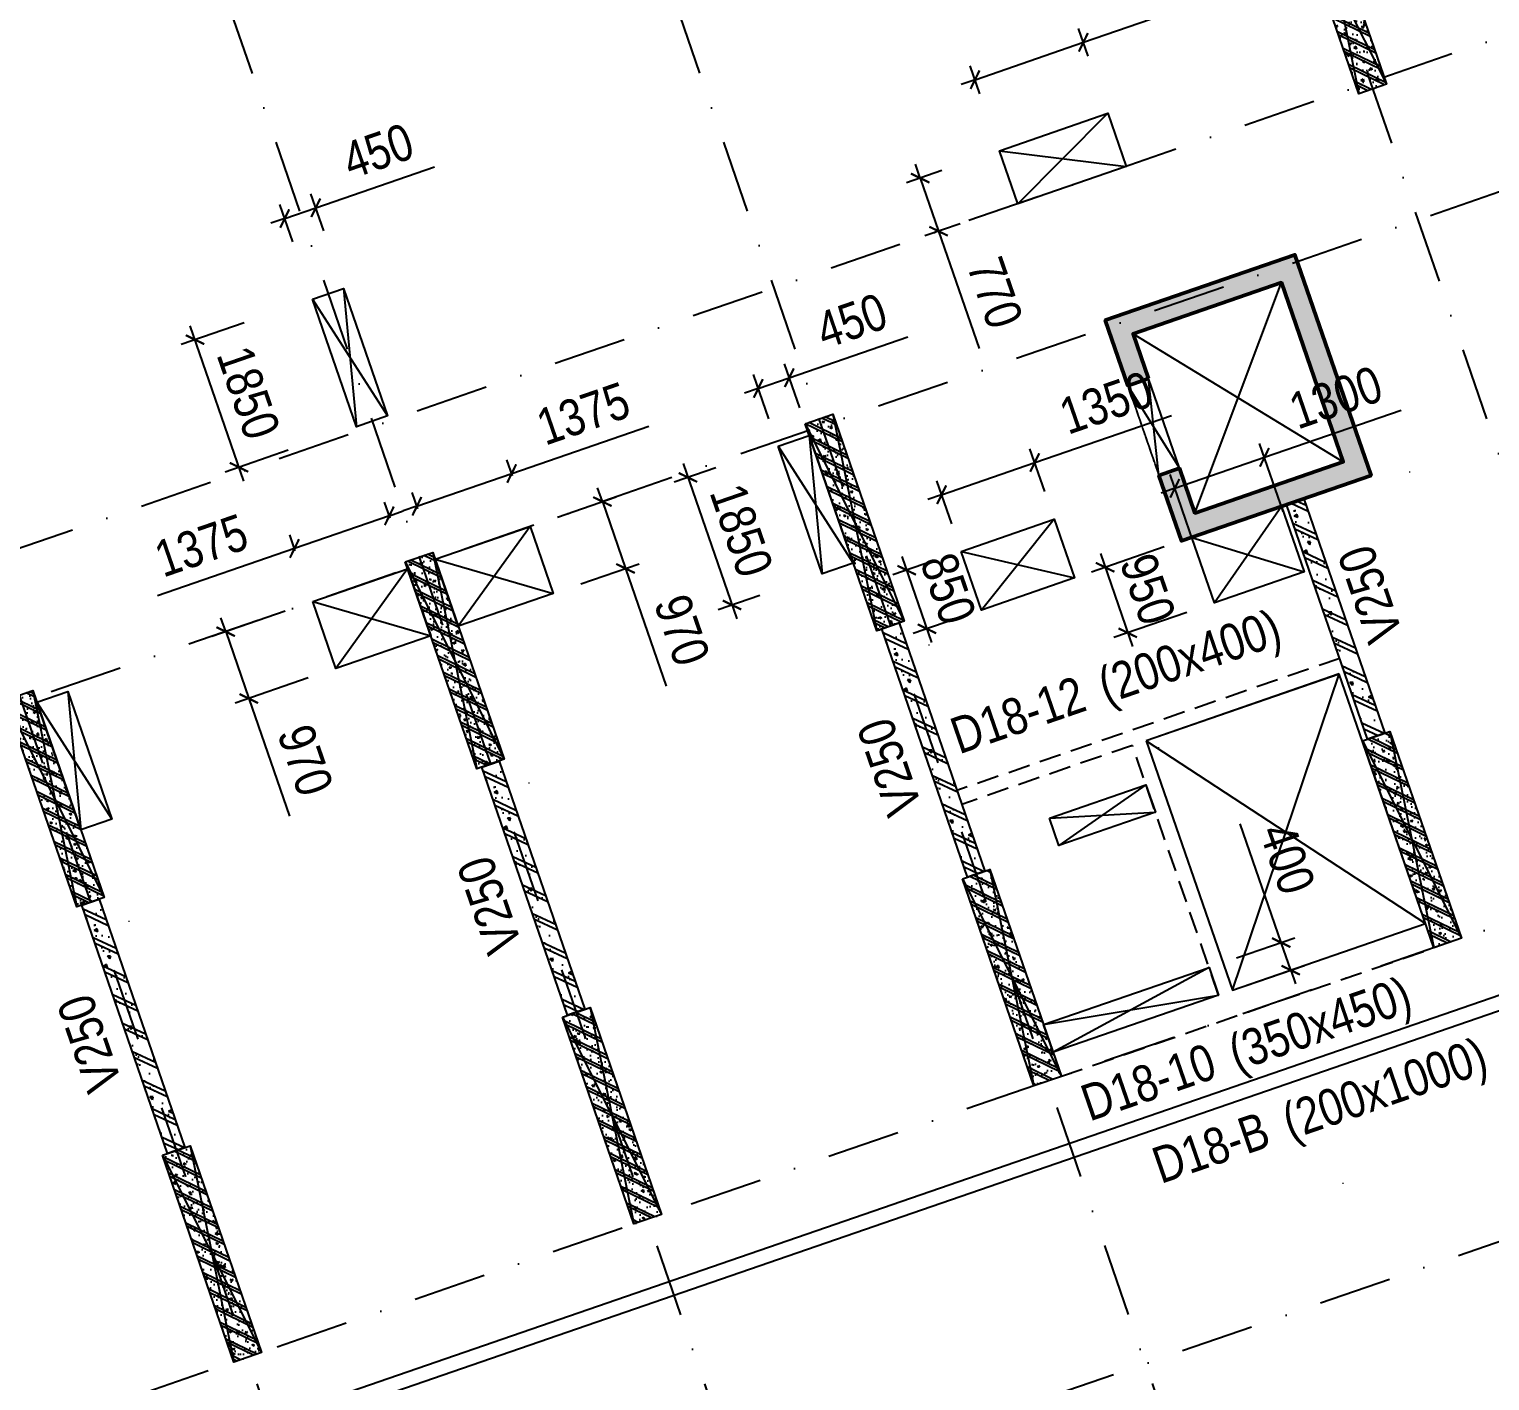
# Model space of a CAD drawing. Header units: millimetres. Extents: x -159515 to 1327256, y -225156 to 138737.
# Drawn here: x 46119 to 66138, y -167827 to -149301 of the extents above; entities that cross this region are included whole.
import ezdxf
from ezdxf.enums import TextEntityAlignment as Align

# ---------------------------------------------------------------- set-up
doc = ezdxf.new("R2010")
doc.units = ezdxf.units.MM
doc.header["$MEASUREMENT"] = 0
doc.linetypes.add('DASHDOT', pattern=[1, 0.5, -0.25, 0, -0.25])
doc.linetypes.add('DASHED', pattern=[4.5, 3, -1.5])
for name, color, linetype in [('ccu11-Khuat', 9, 'DASHED'), ('ccu11-Manh', 8, 'Continuous'), ('ccu11-Thay', 7, 'Continuous'), ('ccu12-Text', 31, 'Continuous'), ('KC2-COLUMN', 2, 'Continuous'), ('KC2-DIM', 251, 'Continuous'), ('KC2-HATCH', 252, 'Continuous'), ('KT-Luoi truc South Tower', 8, 'DASHDOT'), ('Xref_ST_MBDV Cot vach 30.7.2022|Xref_ST_MBDV Cot vach 30.7.2022|Xref_ST_MBDV Cot vach 30.7.2022|Xref_ST_MBDV Cot vach 30.7.2022|KC-Betong', 6, 'Continuous')]:
    doc.layers.add(name, color=color, linetype=linetype)
for name, color, linetype, lineweight in [('ccu12-Tencaukien', 9, 'Continuous', 15), ('KT-Kich thuoc', 159, 'Continuous', 18), ('KT-Net cot vach', 6, 'Continuous', 50)]:
    doc.layers.add(name, color=color, linetype=linetype, lineweight=lineweight)
doc.styles.add('Arial Narrow', font='ARIALN.TTF')
doc.dimstyles.new('ccu12-200', dxfattribs={"dimscale": 200, "dimtxt": 2.5, "dimasz": 1, "dimexe": 1, "dimexo": 2, "dimgap": 1, "dimtad": 1, "dimdec": 0, "dimrnd": 5, "dimdsep": 46, "dimtxsty": 'Arial Narrow', "dimblk": 'ARCHTICK', "dimcen": -1, "dimdle": 1, "dimclrd": 256, "dimclre": 256, "dimclrt": 3, "dimadec": 0, "dimazin": 2, "dimtfac": 0.1, "dimtdec": 0, "dimtmove": 0, "dimatfit": 1, "dimldrblk": 'ARCHTICK', "dimfxl": 1, "dimtvp": 0.833333, "dimtolj": 1, "dimtzin": 12, "dimarcsym": 0})

# ---------------------------------------------------------------- blocks, each defined once
blk = doc.blocks.new('Asix South Tower')
at = {"layer": 'KT-Luoi truc South Tower', "ltscale": 2000}
for p, q in [((-82960.9, 57293.9), (-64795.6, 4678.7)), ((-91137.3, 54471), (-72972, 1855.8)), ((-96619.8, 52578.2), (-78454.5, -37)), ((-102102.2, 50685.3), (-83937, -1929.8)), ((-67132.6, 45709), (-110541.5, 30722.1)), ((-66479.9, 43818.5), (-109888.9, 28831.6)), ((-37736.8, 39354.3), (-105450.5, 15976.2)), ((-63379.6, 34838.6), (-106788.6, 19851.7))]:
    blk.add_line(p, q, dxfattribs=at)
blk = doc.blocks.new('_ArchTick')
at = {"color": 0, "const_width": 0.15}
blk.add_lwpolyline([(-0.5, -0.5), (0.5, 0.5)], dxfattribs=at)
blk = doc.blocks.new('*D810')
at = {"layer": 'Defpoints', "color": 0, "transparency": 16777216}
for p in [(49445, -153193), (48391, -153557), (50049, -154942)]:
    blk.add_point(p, dxfattribs=at)
at = {"layer": 'KC2-DIM', "lineweight": -2, "transparency": 16777216}
for p, q in [((49067, -153324), (48202, -153623)), ((49060, -155495), (48325, -153368)), ((49670, -155073), (48805, -155371))]:
    blk.add_line(p, q, dxfattribs=at)
at = {"layer": 'KC2-DIM', "lineweight": -2, "transparency": 16777216, "xscale": 200, "yscale": 200, "zscale": 200}
for p, rotation in [((48391, -153557), 109.0471379563779), ((48995, -155306), 289.0471379563779)]:
    blk.add_blockref('_ArchTick', p, dxfattribs=dict(at, rotation=rotation))
at = {"layer": 'KC2-DIM', "color": 3, "transparency": 16777216, "insert": (49123, -154283), "char_height": 500, "attachment_point": 5, "rotation": 289.0471, "style": 'Arial Narrow'}
blk.add_mtext('\\A1;1850', dxfattribs=at)
blk = doc.blocks.new('*D811')
at = {"layer": 'Defpoints', "color": 0, "transparency": 16777216}
for p in [(50047, -151749), (50287, -152445), (49862, -152592)]:
    blk.add_point(p, dxfattribs=at)
at = {"layer": 'KC2-DIM', "lineweight": -2, "transparency": 16777216}
for p, q in [((50047, -151749), (51673, -151187)), ((49731, -152214), (49556, -151706)), ((50157, -152067), (49981, -151560)), ((49621, -151896), (49432, -151961)), ((49621, -151896), (50047, -151749))]:
    blk.add_line(p, q, dxfattribs=at)
at = {"layer": 'KC2-DIM', "lineweight": -2, "transparency": 16777216, "xscale": 200, "yscale": 200, "zscale": 200}
for p, rotation in [((50047, -151749), 199.0471379544196), ((49621, -151896), 19.04713795441965)]:
    blk.add_blockref('_ArchTick', p, dxfattribs=dict(at, rotation=rotation))
at = {"layer": 'KC2-DIM', "color": 3, "transparency": 16777216, "insert": (50900, -150972), "char_height": 500, "attachment_point": 5, "rotation": 19.0471, "style": 'Arial Narrow'}
blk.add_mtext('\\A1;450', dxfattribs=at)
blk = doc.blocks.new('*D812')
at = {"layer": 'Defpoints', "color": 0, "transparency": 16777216}
for p in [(49755, -156419), (51197, -156382), (49897, -156831)]:
    blk.add_point(p, dxfattribs=at)
at = {"layer": 'KC2-DIM', "lineweight": -2, "transparency": 16777216}
for p, q in [((51066, -156004), (50989, -155782)), ((51055, -155971), (51244, -155905)), ((51055, -155971), (49755, -156419)), ((49766, -156453), (49690, -156230)), ((49755, -156419), (47875, -157069))]:
    blk.add_line(p, q, dxfattribs=at)
at = {"layer": 'KC2-DIM', "lineweight": -2, "transparency": 16777216, "xscale": 200, "yscale": 200, "zscale": 200}
for p, rotation in [((51055, -155971), 199.0471109836851), ((49755, -156419), 19.04711098368512)]:
    blk.add_blockref('_ArchTick', p, dxfattribs=dict(at, rotation=rotation))
at = {"layer": 'KC2-DIM', "color": 3, "transparency": 16777216, "insert": (48477, -156379), "char_height": 500, "attachment_point": 5, "rotation": 19.0471, "style": 'Arial Narrow'}
blk.add_mtext('\\A1;1375', dxfattribs=at)
blk = doc.blocks.new('*D813')
at = {"layer": 'Defpoints', "color": 0, "transparency": 16777216}
for p in [(50006, -157147), (50323, -158064), (49129, -158476)]:
    blk.add_point(p, dxfattribs=at)
at = {"layer": 'KC2-DIM', "lineweight": -2, "transparency": 16777216}
for p, q in [((49628, -157277), (48623, -157624)), ((48812, -157559), (48747, -157370)), ((48812, -157559), (49129, -158476)), ((49944, -158194), (48940, -158541)), ((49129, -158476), (49685, -160087))]:
    blk.add_line(p, q, dxfattribs=at)
at = {"layer": 'KC2-DIM', "lineweight": -2, "transparency": 16777216, "xscale": 200, "yscale": 200, "zscale": 200}
for p, rotation in [((48812, -157559), 289.0471379546693), ((49129, -158476), 109.0471379546693)]:
    blk.add_blockref('_ArchTick', p, dxfattribs=dict(at, rotation=rotation))
at = {"layer": 'KC2-DIM', "color": 3, "transparency": 16777216, "insert": (49903, -159322), "char_height": 500, "attachment_point": 5, "rotation": 289.0471, "style": 'Arial Narrow'}
blk.add_mtext('\\A1;970', dxfattribs=at)
blk = doc.blocks.new('*D814')
at = {"layer": 'Defpoints', "color": 0, "transparency": 16777216}
for p in [(52732, -155391), (52875, -155803), (51575, -156252)]:
    blk.add_point(p, dxfattribs=at)
at = {"layer": 'KC2-DIM', "lineweight": -2, "transparency": 16777216}
for p, q in [((52732, -155391), (54613, -154742)), ((52744, -155425), (52667, -155202)), ((51433, -155840), (52732, -155391)), ((51444, -155874), (51367, -155651)), ((51433, -155840), (51244, -155905))]:
    blk.add_line(p, q, dxfattribs=at)
at = {"layer": 'KC2-DIM', "lineweight": -2, "transparency": 16777216, "xscale": 200, "yscale": 200, "zscale": 200}
for p, rotation in [((52732, -155391), 199.0471380204557), ((51433, -155840), 19.0471380204557)]:
    blk.add_blockref('_ArchTick', p, dxfattribs=dict(at, rotation=rotation))
at = {"layer": 'KC2-DIM', "color": 3, "transparency": 16777216, "insert": (53713, -154571), "char_height": 500, "attachment_point": 5, "rotation": 19.0471, "style": 'Arial Narrow'}
blk.add_mtext('\\A1;1375', dxfattribs=at)
blk = doc.blocks.new('*D815')
at = {"layer": 'Defpoints', "color": 0, "transparency": 16777216}
for p in [(52984, -156119), (54292, -156693), (53300, -157036)]:
    blk.add_point(p, dxfattribs=at)
at = {"layer": 'KC2-DIM', "lineweight": -2, "transparency": 16777216}
for p, q in [((53362, -155988), (54164, -155711)), ((53975, -155776), (53910, -155587)), ((53975, -155776), (54292, -156693)), ((53678, -156905), (54481, -156628)), ((54292, -156693), (54848, -158304))]:
    blk.add_line(p, q, dxfattribs=at)
at = {"layer": 'KC2-DIM', "lineweight": -2, "transparency": 16777216, "xscale": 200, "yscale": 200, "zscale": 200}
for p, rotation in [((53975, -155776), 289.0471379533667), ((54292, -156693), 109.0471379533667)]:
    blk.add_blockref('_ArchTick', p, dxfattribs=dict(at, rotation=rotation))
at = {"layer": 'KC2-DIM', "color": 3, "transparency": 16777216, "insert": (55066, -157539), "char_height": 500, "attachment_point": 5, "rotation": 289.0471, "style": 'Arial Narrow'}
blk.add_mtext('\\A1;970', dxfattribs=at)
blk = doc.blocks.new('*D816')
at = {"layer": 'Defpoints', "color": 0, "transparency": 16777216}
for p in [(55906, -155184), (56509, -156933), (55752, -157194)]:
    blk.add_point(p, dxfattribs=at)
at = {"layer": 'KC2-DIM', "lineweight": -2, "transparency": 16777216}
for p, q in [((55528, -155314), (54959, -155511)), ((55083, -155256), (55817, -157383)), ((56131, -157063), (55563, -157259))]:
    blk.add_line(p, q, dxfattribs=at)
at = {"layer": 'KC2-DIM', "lineweight": -2, "transparency": 16777216, "xscale": 200, "yscale": 200, "zscale": 200}
for p, rotation in [((55148, -155445), 109.0471379563719), ((55752, -157194), 289.047137956372)]:
    blk.add_blockref('_ArchTick', p, dxfattribs=dict(at, rotation=rotation))
at = {"layer": 'KC2-DIM', "color": 3, "transparency": 16777216, "insert": (55880, -156171), "char_height": 500, "attachment_point": 5, "rotation": 289.0471, "style": 'Arial Narrow'}
blk.add_mtext('\\A1;1850', dxfattribs=at)
blk = doc.blocks.new('*D817')
at = {"layer": 'Defpoints', "color": 0, "transparency": 16777216}
for p in [(56537, -154078), (56811, -154871), (56386, -155018)]:
    blk.add_point(p, dxfattribs=at)
at = {"layer": 'KC2-DIM', "lineweight": -2, "transparency": 16777216}
for p, q in [((56537, -154078), (58164, -153516)), ((56680, -154493), (56472, -153889)), ((56255, -154640), (56046, -154036)), ((56112, -154225), (56537, -154078)), ((56112, -154225), (55923, -154290))]:
    blk.add_line(p, q, dxfattribs=at)
at = {"layer": 'KC2-DIM', "lineweight": -2, "transparency": 16777216, "xscale": 200, "yscale": 200, "zscale": 200}
for p, rotation in [((56537, -154078), 199.0471379534402), ((56112, -154225), 19.04713795344027)]:
    blk.add_blockref('_ArchTick', p, dxfattribs=dict(at, rotation=rotation))
at = {"layer": 'KC2-DIM', "color": 3, "transparency": 16777216, "insert": (57391, -153301), "char_height": 500, "attachment_point": 5, "rotation": 19.0471, "style": 'Arial Narrow'}
blk.add_mtext('\\A1;450', dxfattribs=at)
blk = doc.blocks.new('*D818')
at = {"layer": 'Defpoints', "color": 0, "transparency": 16777216}
for p in [(59005, -151109), (59256, -151837), (58583, -152070)]:
    blk.add_point(p, dxfattribs=at)
at = {"layer": 'KC2-DIM', "lineweight": -2, "transparency": 16777216}
for p, q in [((58627, -151240), (58142, -151407)), ((58331, -151342), (58266, -151153)), ((58331, -151342), (58583, -152070)), ((58878, -151967), (58393, -152135)), ((58583, -152070), (59138, -153678))]:
    blk.add_line(p, q, dxfattribs=at)
at = {"layer": 'KC2-DIM', "lineweight": -2, "transparency": 16777216, "xscale": 200, "yscale": 200, "zscale": 200}
for p, rotation in [((58331, -151342), 289.0471379570603), ((58583, -152070), 109.0471379570603)]:
    blk.add_blockref('_ArchTick', p, dxfattribs=dict(at, rotation=rotation))
at = {"layer": 'KC2-DIM', "color": 3, "transparency": 16777216, "insert": (59356, -152914), "char_height": 500, "attachment_point": 5, "rotation": 289.0471, "style": 'Arial Narrow'}
blk.add_mtext('\\A1;770', dxfattribs=at)
blk = doc.blocks.new('*D819')
at = {"layer": 'Defpoints', "color": 0, "transparency": 16777216}
for p in [(60568, -149481), (60764, -150051), (59280, -150563)]:
    blk.add_point(p, dxfattribs=at)
at = {"layer": 'KC2-DIM', "lineweight": -2, "transparency": 16777216}
for p, q in [((60568, -149481), (62443, -148833)), ((60634, -149673), (60502, -149292)), ((59083, -149993), (60568, -149481)), ((59150, -150185), (59018, -149804)), ((59083, -149993), (58894, -150058))]:
    blk.add_line(p, q, dxfattribs=at)
at = {"layer": 'KC2-DIM', "lineweight": -2, "transparency": 16777216, "xscale": 200, "yscale": 200, "zscale": 200}
for p, rotation in [((60568, -149481), 199.0471382601571), ((59083, -149993), 19.04713826015701)]:
    blk.add_blockref('_ArchTick', p, dxfattribs=dict(at, rotation=rotation))
at = {"layer": 'KC2-DIM', "color": 3, "transparency": 16777216, "insert": (61546, -148661), "char_height": 500, "attachment_point": 5, "rotation": 19.0471, "style": 'Arial Narrow'}
blk.add_mtext('\\A1;1570', dxfattribs=at)
blk = doc.blocks.new('*D820')
at = {"layer": 'Defpoints', "color": 0, "transparency": 16777216}
for p in [(58893, -156459), (59170, -157262), (58423, -157520)]:
    blk.add_point(p, dxfattribs=at)
at = {"layer": 'KC2-DIM', "lineweight": -2, "transparency": 16777216}
for p, q in [((58080, -156528), (58488, -157709)), ((58515, -156589), (57957, -156782)), ((58792, -157393), (58234, -157586))]:
    blk.add_line(p, q, dxfattribs=at)
at = {"layer": 'KC2-DIM', "lineweight": -2, "transparency": 16777216, "xscale": 200, "yscale": 200, "zscale": 200}
for p, rotation in [((58146, -156717), 109.0471379541837), ((58423, -157520), 289.0471379541837)]:
    blk.add_blockref('_ArchTick', p, dxfattribs=dict(at, rotation=rotation))
at = {"layer": 'KC2-DIM', "color": 3, "transparency": 16777216, "insert": (58715, -156970), "char_height": 500, "attachment_point": 5, "rotation": 289.0471, "style": 'Arial Narrow'}
blk.add_mtext('\\A1;850', dxfattribs=at)
blk = doc.blocks.new('*D821')
at = {"layer": 'Defpoints', "color": 0, "transparency": 16777216}
for p in [(59901, -155241), (60169, -156018), (58893, -156459)]:
    blk.add_point(p, dxfattribs=at)
at = {"layer": 'KC2-DIM', "lineweight": -2, "transparency": 16777216}
for p, q in [((59901, -155241), (61777, -154594)), ((60039, -155640), (59836, -155052)), ((58625, -155682), (59901, -155241)), ((58763, -156081), (58560, -155493)), ((58625, -155682), (58436, -155747))]:
    blk.add_line(p, q, dxfattribs=at)
at = {"layer": 'KC2-DIM', "lineweight": -2, "transparency": 16777216, "xscale": 200, "yscale": 200, "zscale": 200}
for p, rotation in [((59901, -155241), 199.0471379543173), ((58625, -155682), 19.04713795431725)]:
    blk.add_blockref('_ArchTick', p, dxfattribs=dict(at, rotation=rotation))
at = {"layer": 'KC2-DIM', "color": 3, "transparency": 16777216, "insert": (60879, -154422), "char_height": 500, "attachment_point": 5, "rotation": 19.0471, "style": 'Arial Narrow'}
blk.add_mtext('\\A1;1350', dxfattribs=at)
blk = doc.blocks.new('*D822')
at = {"layer": 'Defpoints', "color": 0, "transparency": 16777216}
for p in [(63279, -161821), (62290, -162162), (62421, -162540)]:
    blk.add_point(p, dxfattribs=at)
at = {"layer": 'KC2-DIM', "lineweight": -2, "transparency": 16777216}
for p, q in [((63279, -161821), (62717, -160194)), ((62668, -162032), (63468, -161756)), ((63410, -162199), (63279, -161821)), ((62799, -162410), (63599, -162134)), ((63410, -162199), (63475, -162388))]:
    blk.add_line(p, q, dxfattribs=at)
at = {"layer": 'KC2-DIM', "lineweight": -2, "transparency": 16777216, "xscale": 200, "yscale": 200, "zscale": 200}
for p, rotation in [((63279, -161821), 289.0471379547801), ((63410, -162199), 109.0471379547801)]:
    blk.add_blockref('_ArchTick', p, dxfattribs=dict(at, rotation=rotation))
at = {"layer": 'KC2-DIM', "color": 3, "transparency": 16777216, "insert": (63363, -160670), "char_height": 500, "attachment_point": 5, "rotation": 289.0471, "style": 'Arial Narrow'}
blk.add_mtext('\\A1;400', dxfattribs=at)
blk = doc.blocks.new('*D823')
at = {"layer": 'Defpoints', "color": 0, "transparency": 16777216}
for p in [(62053, -156267), (62364, -157165), (61176, -157575)]:
    blk.add_point(p, dxfattribs=at)
at = {"layer": 'KC2-DIM', "lineweight": -2, "transparency": 16777216}
for p, q in [((61675, -156397), (60677, -156742)), ((60801, -156488), (61241, -157764)), ((61985, -157295), (60987, -157640))]:
    blk.add_line(p, q, dxfattribs=at)
at = {"layer": 'KC2-DIM', "lineweight": -2, "transparency": 16777216, "xscale": 200, "yscale": 200, "zscale": 200}
for p, rotation in [((60866, -156677), 109.0471379534126), ((61176, -157575), 289.0471379534126)]:
    blk.add_blockref('_ArchTick', p, dxfattribs=dict(at, rotation=rotation))
at = {"layer": 'KC2-DIM', "color": 3, "transparency": 16777216, "insert": (61451, -156977), "char_height": 500, "attachment_point": 5, "rotation": 289.0471, "style": 'Arial Narrow'}
blk.add_mtext('\\A1;950', dxfattribs=at)
blk = doc.blocks.new('*U192')
at = {"layer": 'ccu12-Tencaukien', "color": 8, "ltscale": 10000}
blk.add_line((361, -155), (354, -155), dxfattribs=at)
at = {"layer": 'ccu12-Text', "color": 2, "style": 'Arial Narrow', "width": 0.8}
blk.add_attdef('SH', text='', height=300, dxfattribs=at).set_placement((276, 6), align=Align.BOTTOM_RIGHT)
at = {"layer": 'ccu12-Text', "color": 31, "style": 'Arial Narrow', "width": 0.8}
for tag, p in [('(', (508, -75)), ('KT', (633, -75)), (')', (963, -75))]:
    blk.add_attdef(tag, text='', height=250, dxfattribs=at).set_placement(p, align=Align.BOTTOM_LEFT)
blk = doc.blocks.new('*D795')
at = {"layer": 'Defpoints', "color": 0, "transparency": 16777216}
for p in [(63050, -155169), (63437, -156291, 0), (62208, -156716)]:
    blk.add_point(p, dxfattribs=at)
at = {"layer": 'KC2-DIM', "lineweight": -2, "transparency": 16777216}
for p, q in [((63050, -155169), (64926, -154521)), ((63307, -155913), (62984, -154980)), ((61821, -155594), (63050, -155169)), ((62078, -156338), (61756, -155405)), ((61821, -155594), (61632, -155659))]:
    blk.add_line(p, q, dxfattribs=at)
at = {"layer": 'KC2-DIM', "lineweight": -2, "transparency": 16777216, "xscale": 200, "yscale": 200, "zscale": 200}
for p, rotation in [((63050, -155169), 199.0546011419282), ((61821, -155594), 19.0546011419282)]:
    blk.add_blockref('_ArchTick', p, dxfattribs=dict(at, rotation=rotation))
at = {"layer": 'KC2-DIM', "color": 3, "transparency": 16777216, "insert": (64028, -154350), "char_height": 500, "attachment_point": 5, "rotation": 19.0546, "style": 'Arial Narrow'}
blk.add_mtext('\\A1;1300', dxfattribs=at)
blk = doc.blocks.new('*U952')
h = blk.add_hatch()
h.set_pattern_fill('VATLIEU04', color=250, scale=40, style=0, pattern_type=2)
h.set_pattern_definition([(50, (-550, 3050), (286.904, -25.101), [30, -330]), (355, (-550, 3050), (-55.5, 300.877), [24, -264]), (100.451, (-526.1, 3047.9), (231.404, 275.776), [25.496, -280.457]), (46.184, (-550, 3130), (426.896, -66.208), [45, -495]), (96.636, (-514.43, 3124.5), (373.865, 389.647), [38.244, -420.685]), (351.184, (-550, 3130), (373.865, 389.65), [36, -396]), (21, (-510, 3110), (238.763, -161.048), [30, -330]), (326, (-510, 3110), (97.326, 290.06), [24, -264]), (71.451, (-490.1, 3096.58), (336.09, 129.012), [25.496, -280.457]), (37.5, (-550, 3050), (4.864, 133.1575), [0, -260.8, 0, -268, 0, -265]), (7.5, (-550, 3050), (105.228, 157.7647), [0, -152.8, 0, -254.8, 0, -101]), (327.5, (-639.2, 3050), (213.529, -9.022), [0, -100, 0, -312, 0, -414]), (317.5, (-679.2, 3050), (233.274, 40.042), [0, -130, 0, -207.2, 0, -294]), (45, (-550, 3050), (-120.208, 120.208), []), (45, (-550, 3099), (-120.208, 120.208), [])])
h.paths.add_polyline_path([(-475, -475), (-75, -475), (-75, 2525), (-475, 2525)])
at = {"color": 6, "ltscale": 0.25}
blk.add_lwpolyline([(-475, -475), (-75, -475), (-75, 2525), (-475, 2525)], close=True, dxfattribs=at)
at = {"layer": 'Defpoints', "linetype": 'ByBlock', "ltscale": 30}
for p, q in [((-75, -475), (-475, 2525)), ((-475, -475), (-75, 2525))]:
    blk.add_line(p, q, dxfattribs=at)
blk = doc.blocks.new('MBC-T8')
at = {"layer": 'Xref_ST_MBDV Cot vach 30.7.2022|Xref_ST_MBDV Cot vach 30.7.2022|Xref_ST_MBDV Cot vach 30.7.2022|Xref_ST_MBDV Cot vach 30.7.2022|KC-Betong', "linetype": 'ByBlock', "xscale": -1, "rotation": 199.0471379540016}
for p in [(-53259, 26972, 0), (-59869, 19612, 0), (-65352, 17719, 0), (-70834, 15826, 0), (-52233, 15266, 0), (-57716, 13373, 0), (-63198, 11480, 0), (-68680, 9587, 0)]:
    blk.add_blockref('*U952', p, dxfattribs=at)
blk = doc.blocks.new('MBCV-T8')
at = {"layer": 'KT-Net cot vach'}
h = blk.add_hatch(dxfattribs=at)
h.set_pattern_fill('1BETONG2-BOP', color=250, scale=30, style=0, pattern_type=2)
h.set_pattern_definition([(69.0471, (-33356.2, -2128.5), (209.5408, 52.4275), [22.5, -247.5]), (14.0471, (-33356.2, -2128.5), (-112.989, 199.7187), [18, -198]), (119.4985, (-33338.74, -2124.13), (96.552, 252.1462), [19.122, -210.3426]), (65.2313, (-33375.78, -2071.78), (318.848, 57.55), [33.75, -371.25]), (115.6827, (-33349.2, -2067), (169.677, 367.7426), [28.683, -315.514]), (10.2313, (-33375.78, -2071.78), (169.677, 367.743), [27, -297]), (40.0471, (-33342.53, -2076.17), (208.686, -55.7332), [22.5, -247.5]), (245.0471, (-33342.53, -2076.17), (226.3168, -37.8782), [18, -198]), (90.4985, (-33325.14, -2080.81), (206.6893, 173.7226), [19.122, -210.3426]), (86.54714, (-33356.2, -2128.496), (-73.03432, 68.2125), [0, -195.6, 0, -201, 0, -198.75]), (23.5471, (-33356.2, -2128.5), (43.1377, 135.5289), [0, -114.6, 0, -191.1, 0, -75.75]), (346.54714, (-33419.435, -2150.33), (153.58697, 45.86723), [0, -75, 0, -234, 0, -310.5]), (336.5471, (-33447.79, -2160.12), (155.5764, 85.4834), [0, -97.5, 0, -155.4, 0, -220.5]), (334.0471, (-33356.2, -2128.5), (55.798, 114.6422), []), (334.0471, (-33368.19, -2093.76), (55.798, 114.6422), [])])
h.paths.add_polyline_path([(-24867, 4691), (-25079, 5306), (-23047, 6007), (-22198, 3550), (-24231, 2848), (-24443, 3463), (-24726, 3365), (-24416, 2467), (-21817, 3364), (-22861, 6389), (-25461, 5492), (-25151, 4594)])
at = {"layer": 'ccu11-Khuat', "color": 6, "ltscale": 0.2, "elevation": 0}
blk.add_lwpolyline([(-25151, 4594), (-24726, 3365)], dxfattribs=at)
at = {"layer": 'ccu11-Manh', "elevation": 0}
for points in [[(-24231, 2848), (-23047, 6007)], [(-25079, 5306), (-22198, 3550)]]:
    blk.add_lwpolyline(points, dxfattribs=at)
at = {"layer": 'ccu11-Thay', "color": 6, "ltscale": 0.5, "elevation": 0}
blk.add_lwpolyline([(-24443, 3463), (-24867, 4691)], dxfattribs=at)
at = {"layer": 'KC2-DIM', "ltscale": 0.5, "elevation": 0}
for points in [[(-24726, 3365), (-24867, 4691)], [(-25151, 4594), (-24443, 3463)]]:
    blk.add_lwpolyline(points, dxfattribs=at)
at = {"layer": 'KT-Net cot vach', "elevation": 0}
blk.add_lwpolyline([(-24867, 4691), (-25079, 5306), (-23047, 6007), (-22198, 3550), (-24231, 2848), (-24443, 3463), (-24726, 3365), (-24416, 2467), (-21817, 3364), (-22861, 6389), (-25461, 5492), (-25151, 4594)], close=True, dxfattribs=at)
blk.add_blockref('MBC-T8', (30901, -15834, 0))

msp = doc.modelspace()

# ---------------------------------------------------------------- hatches: boundary and pattern name
at = {"layer": 'KC2-HATCH'}
h = msp.add_hatch(dxfattribs=at)
h.set_pattern_fill('BT-01', color=256, scale=70, angle=110, pattern_type=2)
h.set_pattern_definition([(160, (16447.36, 5678.4), (-130.4448, 486.8266), [52.5, -577.5]), (105, (16447.36, 5678.4), (-461.5616, -271.354), [42, -462]), (210.4514, (16436.5, 5719), (-592.0062, 215.4732), [44.6181, -490.7995]), (156.1842, (16315.8, 5630.54), (-146.6367, 741.6426), [78.75, -866.25]), (206.6356, (16303.6, 5692.34), (-864.5314, 381.5894), [66.9272, -736.199]), (101.1842, (16315.8, 5630.5), (-864.5317, 381.5887), [63, -693]), (131, (16324.75, 5708.3), (121.9286, 489.029), [52.5, -577.5]), (76, (16324.75, 5708.3), (-535.2458, -13.562), [42, -462]), (181.4514, (16334.9, 5749.04), (-413.3168, 475.4674), [44.6181, -490.7995]), (147.5, (16447.36, 5678.42), (-221.88377, -71.70091), [0, -456.4, 0, -469, 0, -463.75]), (117.5, (16447.36, 5678.42), (-322.4206, 78.61543), [0, -267.4, 0, -445.9, 0, -176.75]), (77.5, (16500.75, 5531.73), (-112.96837, 356.54026), [0, -175, 0, -546, 0, -724.5]), (67.5, (16524.7, 5465.95), (-205.47053, 359.6445), [0, -227.5, 0, -362.6, 0, -514.5]), (155, (16447.36, 5678.42), (-125.72893, -269.62657), []), (155, (16366.78, 5649.1), (-125.72893, -269.62657), [])])
h.paths.add_polyline_path([(63353.2, -155818.1), (63589.5, -155736.5), (64699.4, -158950), (64463.1, -159031.6)])
h = msp.add_hatch(dxfattribs=at)
h.set_pattern_fill('BT-01', color=256, scale=70, angle=110, pattern_type=2)
h.set_pattern_definition([(160, (10965.3, 3785.76), (-130.4448, 486.8266), [52.5, -577.5]), (105, (10965.3, 3785.76), (-461.5616, -271.354), [42, -462]), (210.4514, (10954.45, 3826.32), (-592.0062, 215.4732), [44.6181, -490.7995]), (156.1842, (10833.76, 3737.9), (-146.6367, 741.6426), [78.75, -866.25]), (206.6356, (10821.54, 3799.7), (-864.5314, 381.5894), [66.9272, -736.199]), (101.1842, (10833.76, 3737.9), (-864.5317, 381.5887), [63, -693]), (131, (10842.7, 3815.62), (121.9286, 489.029), [52.5, -577.5]), (76, (10842.7, 3815.6), (-535.2458, -13.562), [42, -462]), (181.4514, (10852.87, 3856.37), (-413.3168, 475.4674), [44.6181, -490.7995]), (147.5, (10965.32, 3785.76), (-221.88377, -71.70091), [0, -456.4, 0, -469, 0, -463.75]), (117.5, (10965.32, 3785.76), (-322.4206, 78.61543), [0, -267.4, 0, -445.9, 0, -176.75]), (77.5, (11018.7, 3639.07), (-112.96837, 356.54026), [0, -175, 0, -546, 0, -724.5]), (67.5, (11042.65, 3573.3), (-205.47053, 359.6445), [0, -227.5, 0, -362.6, 0, -514.5]), (155, (10965.32, 3785.76), (-125.72893, -269.62657), []), (155, (10884.74, 3756.43), (-125.72893, -269.62657), [])])
h.paths.add_polyline_path([(57805.8, -157521.5), (58042.1, -157439.9), (59217.4, -160842.7), (58981.1, -160924.3)])
h = msp.add_hatch(dxfattribs=at)
h.set_pattern_fill('BT-01', color=256, scale=70, angle=110, pattern_type=2)
h.set_pattern_definition([(160, (5482.45, 1892.8), (-130.4448, 486.8266), [52.5, -577.5]), (105, (5482.45, 1892.8), (-461.5616, -271.354), [42, -462]), (210.4514, (5471.6, 1933.38), (-592.0062, 215.4732), [44.6181, -490.7995]), (156.1842, (5350.9, 1844.9), (-146.6367, 741.6426), [78.75, -866.25]), (206.6356, (5338.7, 1906.7), (-864.5314, 381.5894), [66.9272, -736.199]), (101.1842, (5350.9, 1844.9), (-864.5317, 381.5887), [63, -693]), (131, (5359.84, 1922.67), (121.9286, 489.029), [52.5, -577.5]), (76, (5359.84, 1922.67), (-535.2458, -13.562), [42, -462]), (181.4514, (5370, 1963.43), (-413.3168, 475.4674), [44.6181, -490.7995]), (147.5, (5482.45, 1892.8), (-221.88377, -71.70091), [0, -456.4, 0, -469, 0, -463.75]), (117.5, (5482.45, 1892.8), (-322.4206, 78.61543), [0, -267.4, 0, -445.9, 0, -176.75]), (77.5, (5535.84, 1746.12), (-112.96837, 356.54026), [0, -175, 0, -546, 0, -724.5]), (67.5, (5559.78, 1680.34), (-205.47053, 359.6445), [0, -227.5, 0, -362.6, 0, -514.5]), (155, (5482.45, 1892.8), (-125.72893, -269.62657), []), (155, (5401.87, 1863.48), (-125.72893, -269.62657), [])])
h.paths.add_polyline_path([(52323, -159414.5), (52559.3, -159332.9), (53734.5, -162735.7), (53498.2, -162817.2)])
h = msp.add_hatch(dxfattribs=at)
h.set_pattern_fill('BT-01', color=256, scale=70, angle=110, pattern_type=2)
h.set_pattern_definition([(160, (0, 0), (-130.4448, 486.8266), [52.5, -577.5]), (105, (0, 0), (-461.5616, -271.354), [42, -462]), (210.4514, (-10.87, 40.57), (-592.0062, 215.4732), [44.6181, -490.7995]), (156.1842, (-131.56, -47.9), (-146.6367, 741.6426), [78.75, -866.25]), (206.6356, (-143.8, 13.9), (-864.5314, 381.5894), [66.9272, -736.199]), (101.1842, (-131.56, -47.9), (-864.5317, 381.5887), [63, -693]), (131, (-122.6, 29.87), (121.9286, 489.029), [52.5, -577.5]), (76, (-122.6, 29.87), (-535.2458, -13.562), [42, -462]), (181.4514, (-112.45, 70.6), (-413.3168, 475.4674), [44.6181, -490.7995]), (147.5, (0, 0), (-221.88377, -71.70091), [0, -456.4, 0, -469, 0, -463.75]), (117.5, (0, 0), (-322.4206, 78.61543), [0, -267.4, 0, -445.9, 0, -176.75]), (77.5, (53.39, -146.69), (-112.96837, 356.54026), [0, -175, 0, -546, 0, -724.5]), (67.5, (77.33, -212.46), (-205.47053, 359.6445), [0, -227.5, 0, -362.6, 0, -514.5]), (155, (0, 0), (-125.72893, -269.62657), []), (155, (-80.58, -29.33), (-125.72893, -269.62657), [])])
h.paths.add_polyline_path([(46840.5, -161307.3), (47076.8, -161225.7), (48252.1, -164628.5), (48015.8, -164710)])

# ---------------------------------------------------------------- linework, layer by layer
msp.add_line((64075.6, -158139.4, 0), (61428.6, -159053.3, 0))
for points in [[(72843.9, -147071.8), (72843, -147072.1), (70254.3, -139708.4, 0.3383369), (66380.9, -138172.2), (36945.1, -148327.3, 0.4594567), (34905, -153476.7), (43673.7, -167803.1, 0.2796886), (48639.9, -168834.4), (71357.3, -160996.7, 0.2042795), (71423.6, -160875.6), (71647.4, -159845.8, -0.2754116), (72375.3, -159045.2), (76787.7, -157527.4, -0.4141945), (77948.7, -158091.9), (86278, -182182.6, 0.3197537), (91098, -185616.1), (136235.4, -185616.1, 0.3653099), (141201.3, -181305.4, 0.1024343), (141192.4, -179683.5), (138751.2, -168212.8, 0.1326112), (137284.9, -165414.2, 0.0664995), (136153.7, -164499.8, 0.1376153), (134073.1, -163916.1), (108429.4, -163916.1)], [(45628.1, -168708.1, 0.1611947), (48573.9, -168645.7), (71229, -160829.4), (71451.7, -159804.6, -0.2743066), (72313.5, -158855), (76722.5, -157338.3, -0.4141534), (78137.8, -158026.5), (86467, -182117.3, 0.3197537), (91098, -185416.1), (136233.9, -185416.1, 0.1514666), (138993.5, -184515.9, 0.1514666)], [(45628.1, -168708.1, 0.1611947), (48573.9, -168645.7), (71229, -160829.4), (71451.7, -159804.6, -0.2743066), (72313.5, -158855), (76722.5, -157338.3, -0.4141534), (78137.8, -158026.5), (86467, -182117.3, 0.3197537), (91098, -185416.1), (136233.9, -185416.1, 0.1514666), (138993.5, -184515.9)]]:
    msp.add_lwpolyline(points, format="xyb")
at = {"layer": 'ccu11-Khuat', "ltscale": 100}
for p, q in [((64081.2, -157925.9, 0), (58835.5, -159737, 0)), ((61239.6, -159118.6, 0), (58900.8, -159926, 0)), ((62420.9, -162540.2), (61239.6, -159118.6, 0)), ((60266.9, -163654.1, 0), (65371.3, -161891.9, 0))]:
    msp.add_line(p, q, dxfattribs=at)
at = {"layer": 'ccu11-Manh'}
for p, q in [((59670.7, -151694.1), (60903.5, -150453.9)), ((59419.4, -150966.2), (61154.8, -151181.7)), ((50428.2, -152853.8), (50606.6, -154749.4)), ((50002.8, -153000.7), (51031.9, -154602.5)), ((56811, -154871.3), (56989.4, -156766.8)), ((56385.7, -155018.1), (57414.8, -156620)), ((63282.3, -155842.6), (62363.5, -157164.8)), ((52983.5, -156118.6), (52000.4, -157484.3)), ((60169.2, -156018.1), (59170.5, -157262.2)), ((62053.5, -156266.8), (63592.3, -156740.6)), ((58893.1, -156458.7), (60446.5, -156821.6)), ((51305.7, -156697.9), (50322.6, -158063.5)), ((51683.8, -156567.4), (53300.1, -157035.5)), ((50006, -157146.6), (51622.3, -157614.8)), ((62609.9, -162474.9, 0), (64075.3, -158139.5, 0)), ((46224.2, -158526.3), (47253.3, -160128.2)), ((46649.6, -158379.5), (46828, -160275.1)), ((61428.6, -159053.3, 0), (65256.6, -161561.2, 0)), ((61425.6, -159657.4), (60232.8, -160492.3)), ((60102.2, -160114.2), (61556.1, -160035.5)), ((62290.3, -162162.1), (60152.3, -163323.4)), ((60021.7, -162945.3), (62420.9, -162540.2))]:
    msp.add_line(p, q, dxfattribs=at)
at = {"layer": 'ccu11-Thay'}
for points in [[(59670.7, -151694.1), (59419.4, -150966.2), (60903.5, -150453.9), (61154.8, -151181.7), (59670.7, -151694.1)], [(50002.8, -153000.7), (50428.2, -152853.8), (51031.9, -154602.5), (50606.6, -154749.4), (50002.8, -153000.7)], [(56385.7, -155018.1), (56811, -154871.3), (57414.8, -156620), (56989.4, -156766.8), (56385.7, -155018.1)], [(62053.5, -156266.8), (63282.3, -155842.6), (63592.3, -156740.6), (62363.5, -157164.8), (62053.5, -156266.8)], [(51683.8, -156567.4), (52983.5, -156118.6), (53300.1, -157035.5), (52000.4, -157484.3), (51683.8, -156567.4)], [(58893.1, -156458.7), (60169.2, -156018.1), (60446.5, -156821.6), (59170.5, -157262.2), (58893.1, -156458.7)], [(50006, -157146.6), (51305.7, -156697.9), (51622.3, -157614.8), (50322.6, -158063.5), (50006, -157146.6)], [(46224.2, -158526.3), (46649.6, -158379.5), (47253.3, -160128.2), (46828, -160275.1), (46224.2, -158526.3)], [(60102.2, -160114.2), (61425.6, -159657.4), (61556.1, -160035.5), (60232.8, -160492.3), (60102.2, -160114.2)], [(60021.7, -162945.3), (62290.3, -162162.1), (62420.9, -162540.2), (60152.3, -163323.4), (60021.7, -162945.3)]]:
    msp.add_lwpolyline(points, dxfattribs=at)
at = {"layer": 'ccu11-Thay', "elevation": 0}
msp.add_lwpolyline([(61428.6, -159053.3), (62609.9, -162474.9), (65256.6, -161561.2), (64075.3, -158139.5), (61428.6, -159053.3)], dxfattribs=at)
at = {"layer": 'KC2-COLUMN', "elevation": 0}
for points in [[(63353.2, -155818.1), (63589.5, -155736.5), (64699.4, -158950), (64463.1, -159031.6)], [(57805.8, -157521.5), (58042.1, -157439.9), (59217.4, -160842.7), (58981.1, -160924.3)], [(52323, -159414.5), (52559.3, -159332.9), (53734.5, -162735.7), (53498.2, -162817.2)], [(46840.5, -161307.3), (47076.8, -161225.7), (48252.1, -164628.5), (48015.8, -164710)]]:
    msp.add_lwpolyline(points, close=True, dxfattribs=at)

# ---------------------------------------------------------------- block references
msp.add_blockref('MBCV-T8', (86328.4, -158782.3, 0))
at = {"layer": 'ccu12-Tencaukien', "extrusion": (7.83226e-07, 7.34415e-07, 1)}
ref = msp.add_blockref('*U192', (64740.9, -156012.6, -0.1), dxfattribs=dict(at, xscale=1.815893337873055, yscale=1.815893337873055, zscale=1.815893337873055, rotation=88.5718110349345))
ref.add_attrib('SH', 'V250', dxfattribs={"color": 2, "extrusion": (7.83226e-07, 7.34415e-07, 1), "height": 500, "rotation": 109.03488, "style": 'Arial Narrow'}).set_placement((64659.3, -156283.1, -0.1), align=Align.BOTTOM_RIGHT)
at = {"layer": 'ccu12-Tencaukien', "extrusion": (7.34415e-07, -7.83226e-07, 1)}
ref = msp.add_blockref('*U192', (60959.3, -158853.7, 0.2), dxfattribs=dict(at, xscale=1.815893337873055, yscale=1.815893337873055, zscale=1.815893337873055, rotation=358.5718110349675))
ref.add_attrib('KT', '(200x400)', dxfattribs={"color": 31, "extrusion": (7.34415e-07, -7.83226e-07, 1), "height": 500, "rotation": 19.03488, "style": 'Arial Narrow'}).set_placement((60932.7, -158697.4, 0.2), align=Align.BOTTOM_LEFT)
ref.add_attrib('SH', 'D18-12', dxfattribs={"color": 2, "extrusion": (7.34415e-07, -7.83226e-07, 1), "height": 500, "rotation": 19.03488, "style": 'Arial Narrow'}).set_placement((60688.8, -158772.1, 0.2), align=Align.BOTTOM_RIGHT)
at = {"layer": 'ccu12-Tencaukien', "extrusion": (7.83226e-07, 7.34415e-07, 1)}
ref = msp.add_blockref('*U192', (58151.8, -158382.8, -0.1), dxfattribs=dict(at, xscale=1.815893337873055, yscale=1.815893337873055, zscale=1.815893337873055, rotation=88.5718110349345))
ref.add_attrib('SH', 'V250', dxfattribs={"color": 2, "extrusion": (7.83226e-07, 7.34415e-07, 1), "height": 500, "rotation": 109.03488, "style": 'Arial Narrow'}).set_placement((58070.2, -158653.2, -0.1), align=Align.BOTTOM_RIGHT)
ref = msp.add_blockref('*U192', (52669.1, -160276.4, -0.1), dxfattribs=dict(at, xscale=1.815893337873055, yscale=1.815893337873055, zscale=1.815893337873055, rotation=88.5718110349345))
ref.add_attrib('SH', 'V250', dxfattribs={"color": 2, "extrusion": (7.83226e-07, 7.34415e-07, 1), "height": 500, "rotation": 109.03488, "style": 'Arial Narrow'}).set_placement((52587.6, -160546.8, -0.1), align=Align.BOTTOM_RIGHT)
ref = msp.add_blockref('*U192', (47186.9, -162169.9, -0.1), dxfattribs=dict(at, xscale=1.815893337873055, yscale=1.815893337873055, zscale=1.815893337873055, rotation=88.5718110349345))
ref.add_attrib('SH', 'V250', dxfattribs={"color": 2, "extrusion": (7.83226e-07, 7.34415e-07, 1), "height": 500, "rotation": 109.03488, "style": 'Arial Narrow'}).set_placement((47105.4, -162440.3, -0.1), align=Align.BOTTOM_RIGHT)
at = {"layer": 'ccu12-Tencaukien', "extrusion": (7.34415e-07, -7.83226e-07, 1)}
ref = msp.add_blockref('*U192', (62746.9, -163886.4, 0.2), dxfattribs=dict(at, xscale=1.815893337873055, yscale=1.815893337873055, zscale=1.815893337873055, rotation=358.5718110349675))
ref.add_attrib('KT', '(350x450)', dxfattribs={"color": 31, "extrusion": (7.34415e-07, -7.83226e-07, 1), "height": 500, "rotation": 19.03488, "style": 'Arial Narrow'}).set_placement((62720.4, -163730.1, 0.2), align=Align.BOTTOM_LEFT)
ref.add_attrib('SH', 'D18-10', dxfattribs={"color": 2, "extrusion": (7.34415e-07, -7.83226e-07, 1), "height": 500, "rotation": 19.03488, "style": 'Arial Narrow'}).set_placement((62476.5, -163804.8, 0.2), align=Align.BOTTOM_RIGHT)
ref = msp.add_blockref('*U192', (63483.4, -164825.4, 0.2), dxfattribs=dict(at, xscale=1.815893337873055, yscale=1.815893337873055, zscale=1.815893337873055, rotation=358.5718110349675))
ref.add_attrib('KT', '(200x1000)', dxfattribs={"color": 31, "extrusion": (7.34415e-07, -7.83226e-07, 1), "height": 500, "rotation": 19.03488, "style": 'Arial Narrow'}).set_placement((63456.9, -164669.1, 0.2), align=Align.BOTTOM_LEFT)
ref.add_attrib('SH', 'D18-B', dxfattribs={"color": 2, "extrusion": (7.34415e-07, -7.83226e-07, 1), "height": 500, "rotation": 19.03488, "style": 'Arial Narrow'}).set_placement((63213, -164743.8, 0.2), align=Align.BOTTOM_RIGHT)
at = {"layer": 'KT-Kich thuoc'}
msp.add_blockref('Asix South Tower', (142202.4, -192086.3), dxfattribs=at)

# ---------------------------------------------------------------- dimensions: what is measured, and where the dimension line sits
at = {"layer": 'KC2-DIM'}
for p1, p2, distance, picture, middle in [((59280.3, -150563.4), (60764.4, -150051), 603.2, '*D819', (61545.9, -148661.4)), ((49861.7, -152591.9), (50287, -152445), 736.7, '*D811', (50900.4, -150972.2)), ((59005.1, -151109.3), (59256.3, -151836.9), -712.8, '*D818', (59355.7, -152914)), ((56385.7, -155018.1), (56811, -154871.3), 839.3, '*D817', (57390.9, -153301.5)), ((50048.5, -154942.1), (49444.8, -153193.3), 1115.1, '*D810', (49123, -154283)), ((58893.1, -156458.7), (60169.2, -156018.1), 822, '*D821', (60879.3, -154421.7)), ((62208.5, -156715.8), (63437.3, -156291.4, 0), 1187.1, '*D795', (64028.1, -154349.8)), ((51574.8, -156251.6), (52874.5, -155802.9), 435.3, '*D814', (53713, -154571.3)), ((55905.7, -155183.8), (56509.5, -156932.5), -801.6, '*D816', (55880.2, -156171.2)), ((52983.5, -156118.6), (53300.1, -157035.5), 1049.2, '*D815', (55065.6, -157539.2)), ((51196.7, -156382.2), (49897, -156830.9), -435.3, '*D812', (48477.3, -156378.9)), ((50006, -157146.6), (50322.6, -158063.5), -1262.9, '*D813', (49902.6, -159321.7)), ((62420.9, -162540.2), (62290.3, -162162.1), -1045.9, '*D822', (63363.3, -160669.8))]:
    dim = msp.add_aligned_dim(p1=p1, p2=p2, distance=distance, dimstyle='ccu12-200', override={"dimzin": 0}, dxfattribs=at)
    dim.commit()
    dim.dimension.update_dxf_attribs({"geometry": picture, "text_midpoint": middle})
for base, p1, p2, picture, middle in [((58423, -157520.2), (58893.1, -156458.7), (59170.5, -157262.2), '*D820', (58284.3, -157118.5)), ((61176, -157574.8), (62053.5, -156266.8), (62363.5, -157164.8), '*D823', (61020.9, -157125.8))]:
    dim = msp.add_linear_dim(base=base, p1=p1, p2=p2, angle=289.04714, dimstyle='ccu12-200', override={"dimzin": 0}, dxfattribs=at)
    dim.commit()
    dim.dimension.update_dxf_attribs({"geometry": picture, "text_midpoint": middle, "dimtype": 161})

doc.saveas('drawing.dxf')
